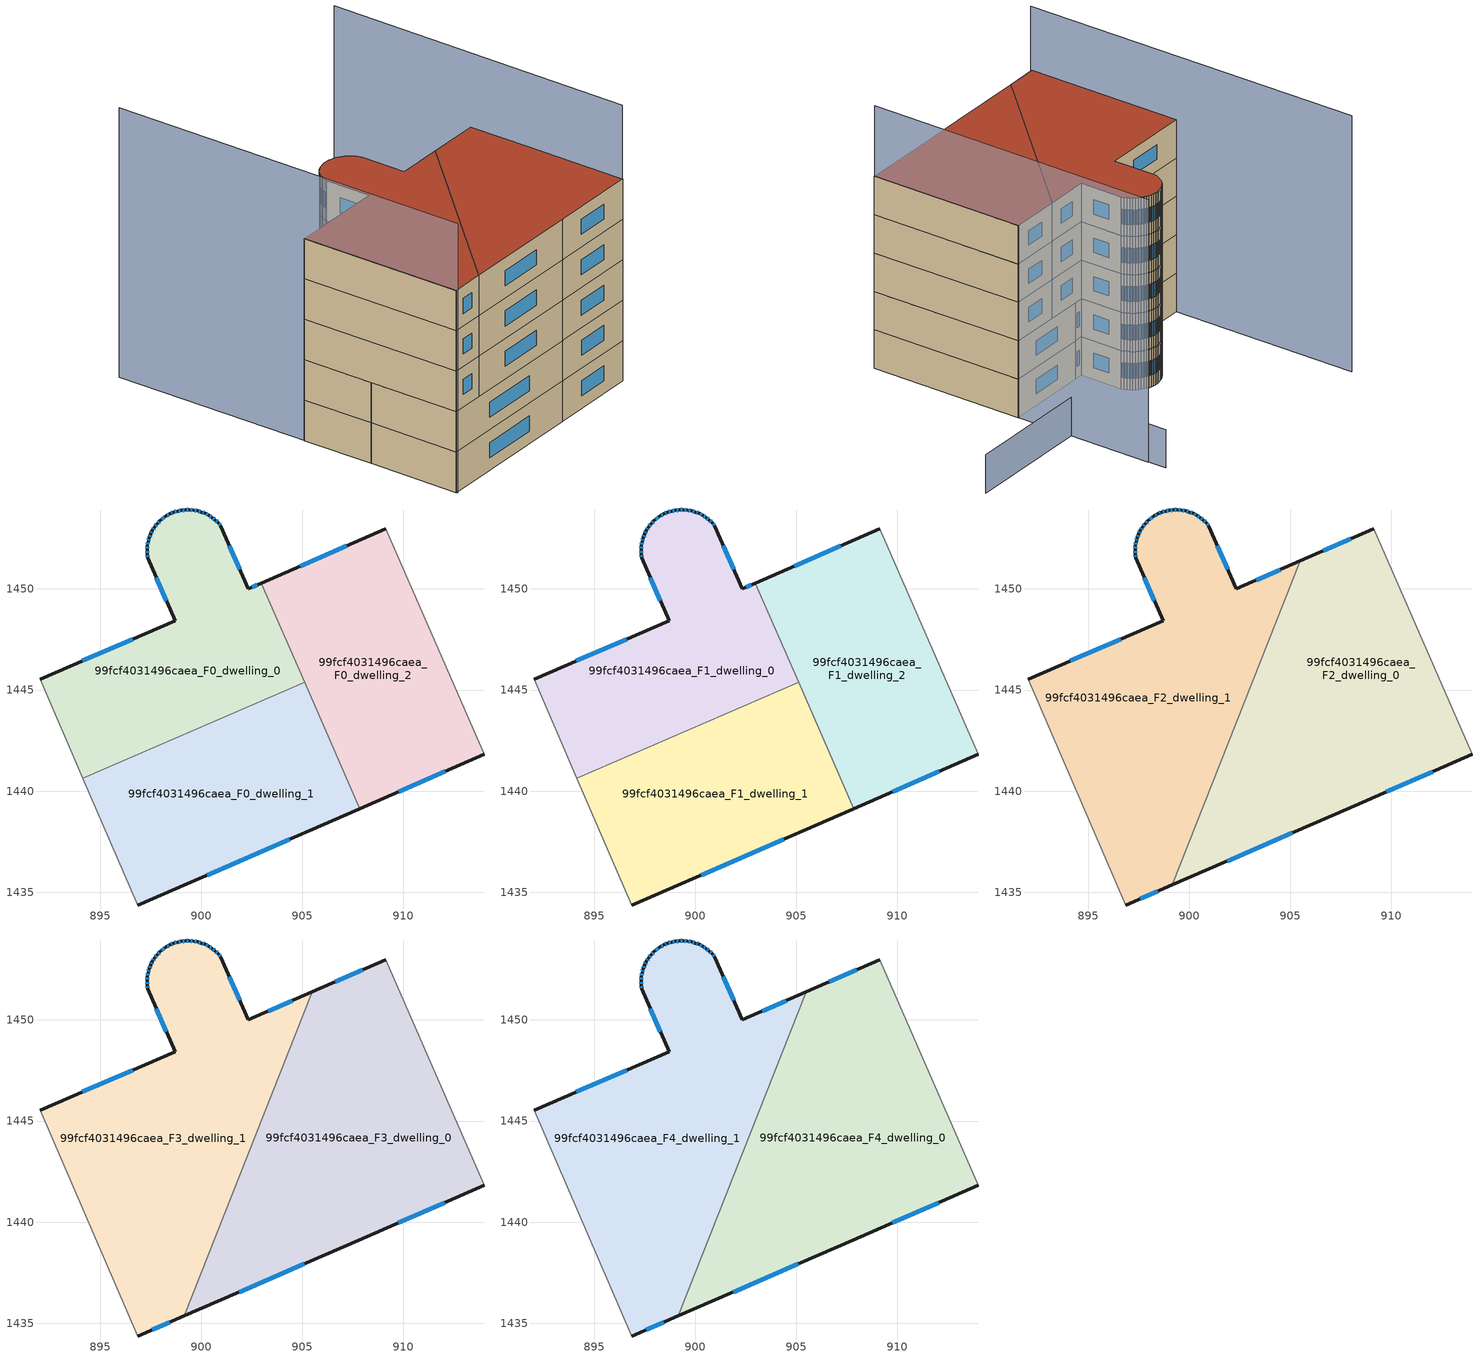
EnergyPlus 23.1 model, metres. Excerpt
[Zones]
99fcf4031496caea_F0_dwelling_0
 floor ground (EU_floor_Construction): 902.98,1450.29 905.11,1445.39 894.15,1440.63 892.03,1445.53 898.7,1448.43 897.35,1451.54 897.33,1451.74 897.32,1451.94 897.34,1452.14 897.38,1452.34 897.42,1452.53 897.5,1452.72 897.59,1452.89 897.69,1453.07 897.82,1453.23 897.96,1453.37 898.28,1453.62 898.45,1453.71 898.63,1453.79 898.83,1453.86 899.02,1453.89 899.22,1453.91 899.42,1453.92 899.62,1453.9 899.82,1453.86 900.01,1453.81 900.19,1453.74 900.37,1453.64 900.54,1453.54 900.7,1453.41 900.84,1453.27 900.97,1453.11 902.32,1450.01 z0
 wall outside (EU_wall_Construction): 902.98,1450.29 902.32,1450.01 900.97,1453.11 900.84,1453.27 900.7,1453.41 900.54,1453.54 900.37,1453.64 900.19,1453.74 900.01,1453.81 899.82,1453.86 899.62,1453.9 899.42,1453.92 899.22,1453.91 899.02,1453.89 898.83,1453.86 898.63,1453.79 898.45,1453.71 898.28,1453.62 897.96,1453.37 897.82,1453.23 897.69,1453.07 897.59,1452.89 897.5,1452.72 897.42,1452.53 897.38,1452.34 897.34,1452.14 897.32,1451.94 897.33,1451.74 897.35,1451.54 898.7,1448.43 892.03,1445.53 z0:3
 wall to 99fcf4031496caea_F0_dwelling_1 (EU_wall_Construction): 894.15,1440.63 905.11,1445.39 z0:3
 wall adiabatic (EU_wall_Construction): 892.03,1445.53 894.15,1440.63 z0:3
 wall to 99fcf4031496caea_F0_dwelling_2 (EU_wall_Construction): 905.11,1445.39 902.98,1450.29 z0:3
 window (EU_Window_Construction): 897.78,1450.57 898.28,1449.41 / 897.34,1451.68 897.34,1451.6 / 897.33,1451.88 897.33,1451.8 / 897.34,1452.08 897.33,1452 / 897.37,1452.28 897.35,1452.2 / 897.41,1452.47 897.39,1452.4 / 897.48,1452.66 897.45,1452.59 / 897.56,1452.84 897.53,1452.78 / 897.66,1453.01 897.62,1452.95 / 897.78,1453.18 897.73,1453.12 / 897.92,1453.33 897.86,1453.27 / 898.18,1453.54 898.06,1453.45 / 898.4,1453.68 898.33,1453.65 / 898.58,1453.77 898.51,1453.74 / 898.77,1453.84 898.69,1453.81 / 898.96,1453.88 898.89,1453.87 / 899.16,1453.9 899.08,1453.9 / 899.36,1453.91 899.28,1453.91 / 899.56,1453.9 899.48,1453.91 / 899.76,1453.87 899.68,1453.89 / 899.95,1453.82 899.88,1453.84 / 900.14,1453.76 900.07,1453.78 / 900.32,1453.67 900.25,1453.71 / 900.49,1453.57 900.42,1453.61 / 900.65,1453.45 900.59,1453.5 / 900.8,1453.31 900.74,1453.36 / 900.93,1453.16 900.88,1453.22 / 901.9,1450.98 901.39,1452.14 / 902.77,1450.2 902.53,1450.1 / 896.61,1447.52 894.12,1446.44 z0.94:2.06
99fcf4031496caea_F0_dwelling_1
 floor ground (EU_floor_Construction): 905.11,1445.39 907.83,1439.13 907.8,1439.11 896.86,1434.36 894.15,1440.63 z0
 wall outside (EU_wall_Construction): 896.86,1434.36 907.8,1439.11 907.83,1439.13 z0:3
 wall adiabatic (EU_wall_Construction): 894.15,1440.63 896.86,1434.36 z0:3
 wall to 99fcf4031496caea_F0_dwelling_2 (EU_wall_Construction): 907.83,1439.13 905.11,1445.39 z0:3
 window (EU_Window_Construction): 900.29,1435.85 904.37,1437.62 z0.94:2.06
99fcf4031496caea_F0_dwelling_2
 floor ground (EU_floor_Construction): 909.14,1452.97 913.99,1441.82 907.83,1439.13 902.98,1450.29 z0
 wall outside (EU_wall_Construction): 909.14,1452.97 902.98,1450.29 / 907.83,1439.13 913.99,1441.82 z0:3
 wall adiabatic (EU_wall_Construction): 913.99,1441.82 909.14,1452.97 z0:3
 window (EU_Window_Construction): 907.21,1452.13 904.91,1451.13 / 909.76,1439.97 912.06,1440.98 z0.94:2.06
99fcf4031496caea_F1_dwelling_0
 floor to 99fcf4031496caea_F0_dwelling_0 (EU_floor_Construction): 902.98,1450.29 905.11,1445.39 894.15,1440.63 892.03,1445.53 898.7,1448.43 897.35,1451.54 897.33,1451.74 897.32,1451.94 897.34,1452.14 897.38,1452.34 897.42,1452.53 897.5,1452.72 897.59,1452.89 897.69,1453.07 897.82,1453.23 897.96,1453.37 898.28,1453.62 898.45,1453.71 898.63,1453.79 898.83,1453.86 899.02,1453.89 899.22,1453.91 899.42,1453.92 899.62,1453.9 899.82,1453.86 900.01,1453.81 900.19,1453.74 900.37,1453.64 900.54,1453.54 900.7,1453.41 900.84,1453.27 900.97,1453.11 902.32,1450.01 z3
 wall outside (EU_wall_Construction): 902.98,1450.29 902.32,1450.01 900.97,1453.11 900.84,1453.27 900.7,1453.41 900.54,1453.54 900.37,1453.64 900.19,1453.74 900.01,1453.81 899.82,1453.86 899.62,1453.9 899.42,1453.92 899.22,1453.91 899.02,1453.89 898.83,1453.86 898.63,1453.79 898.45,1453.71 898.28,1453.62 897.96,1453.37 897.82,1453.23 897.69,1453.07 897.59,1452.89 897.5,1452.72 897.42,1452.53 897.38,1452.34 897.34,1452.14 897.32,1451.94 897.33,1451.74 897.35,1451.54 898.7,1448.43 892.03,1445.53 z3:6
 wall to 99fcf4031496caea_F1_dwelling_1 (EU_wall_Construction): 894.15,1440.63 905.11,1445.39 z3:6
 wall adiabatic (EU_wall_Construction): 892.03,1445.53 894.15,1440.63 z3:6
 wall to 99fcf4031496caea_F1_dwelling_2 (EU_wall_Construction): 905.11,1445.39 902.98,1450.29 z3:6
 window (EU_Window_Construction): 897.78,1450.57 898.28,1449.41 / 897.34,1451.68 897.34,1451.6 / 897.33,1451.88 897.33,1451.8 / 897.34,1452.08 897.33,1452 / 897.37,1452.28 897.35,1452.2 / 897.41,1452.47 897.39,1452.4 / 897.48,1452.66 897.45,1452.59 / 897.56,1452.84 897.53,1452.78 / 897.66,1453.01 897.62,1452.95 / 897.78,1453.18 897.73,1453.12 / 897.92,1453.33 897.86,1453.27 / 898.18,1453.54 898.06,1453.45 / 898.4,1453.68 898.33,1453.65 / 898.58,1453.77 898.51,1453.74 / 898.77,1453.84 898.69,1453.81 / 898.96,1453.88 898.89,1453.87 / 899.16,1453.9 899.08,1453.9 / 899.36,1453.91 899.28,1453.91 / 899.56,1453.9 899.48,1453.91 / 899.76,1453.87 899.68,1453.89 / 899.95,1453.82 899.88,1453.84 / 900.14,1453.76 900.07,1453.78 / 900.32,1453.67 900.25,1453.71 / 900.49,1453.57 900.42,1453.61 / 900.65,1453.45 900.59,1453.5 / 900.8,1453.31 900.74,1453.36 / 900.93,1453.16 900.88,1453.22 / 901.9,1450.98 901.39,1452.14 / 902.77,1450.2 902.53,1450.1 / 896.61,1447.52 894.12,1446.44 z3.94:5.06
99fcf4031496caea_F1_dwelling_1
 floor to 99fcf4031496caea_F0_dwelling_1 (EU_floor_Construction): 905.11,1445.39 907.83,1439.13 907.8,1439.11 896.86,1434.36 894.15,1440.63 z3
 wall outside (EU_wall_Construction): 896.86,1434.36 907.8,1439.11 907.83,1439.13 z3:6
 wall adiabatic (EU_wall_Construction): 894.15,1440.63 896.86,1434.36 z3:6
 wall to 99fcf4031496caea_F1_dwelling_2 (EU_wall_Construction): 907.83,1439.13 905.11,1445.39 z3:6
 window (EU_Window_Construction): 900.29,1435.85 904.37,1437.62 z3.94:5.06
 ceiling adiabatic (EU_roof_Construction): 899.17,1435.36 902.72,1444.35 894.15,1440.63 896.86,1434.36 z6
99fcf4031496caea_F1_dwelling_2
 floor to 99fcf4031496caea_F0_dwelling_2 (EU_floor_Construction): 909.14,1452.97 913.99,1441.82 907.83,1439.13 902.98,1450.29 z3
 wall outside (EU_wall_Construction): 909.14,1452.97 902.98,1450.29 / 907.83,1439.13 913.99,1441.82 z3:6
 wall adiabatic (EU_wall_Construction): 913.99,1441.82 909.14,1452.97 z3:6
 window (EU_Window_Construction): 907.21,1452.13 904.91,1451.13 / 909.76,1439.97 912.06,1440.98 z3.94:5.06
99fcf4031496caea_F2_dwelling_0
 floor to 99fcf4031496caea_F1_dwelling_2 (EU_floor_Construction): 909.14,1452.97 913.99,1441.82 907.83,1439.13 904.07,1447.79 905.49,1451.39 z6
 floor to 99fcf4031496caea_F1_dwelling_0 (EU_floor_Construction): 904.07,1447.79 905.11,1445.39 902.72,1444.35 z6
 floor to 99fcf4031496caea_F1_dwelling_1 (EU_floor_Construction): 905.11,1445.39 907.83,1439.13 907.8,1439.11 899.17,1435.36 902.72,1444.35 z6
 wall outside (EU_wall_Construction): 909.14,1452.97 905.49,1451.39 / 899.17,1435.36 907.8,1439.11 913.99,1441.82 z6:9
 wall to 99fcf4031496caea_F2_dwelling_1 (EU_wall_Construction): 905.49,1451.39 899.17,1435.36 z6:9
 wall adiabatic (EU_wall_Construction): 913.99,1441.82 909.14,1452.97 z6:9
 window (EU_Window_Construction): 907.99,1452.48 906.63,1451.88 / 909.74,1439.96 912.05,1440.97 / 901.88,1436.54 905.09,1437.94 z6.94:8.06
99fcf4031496caea_F2_dwelling_1
 floor to 99fcf4031496caea_F1_dwelling_0 (EU_floor_Construction): 900.97,1453.11 902.32,1450.01 902.98,1450.29 904.07,1447.79 902.72,1444.35 894.15,1440.63 892.03,1445.53 898.7,1448.43 897.35,1451.54 897.33,1451.74 897.32,1451.94 897.34,1452.14 897.38,1452.34 897.42,1452.53 897.5,1452.72 897.59,1452.89 897.69,1453.07 897.82,1453.23 897.96,1453.37 898.28,1453.62 898.45,1453.71 898.63,1453.79 898.83,1453.86 899.02,1453.89 899.22,1453.91 899.42,1453.92 899.62,1453.9 899.82,1453.86 900.01,1453.81 900.19,1453.74 900.37,1453.64 900.54,1453.54 900.7,1453.41 900.84,1453.27 z6
 floor to 99fcf4031496caea_F1_dwelling_2 (EU_floor_Construction): 905.49,1451.39 904.07,1447.79 902.98,1450.29 z6
 floor adiabatic (EU_floor_Construction): 902.72,1444.35 899.17,1435.36 896.86,1434.36 894.15,1440.63 z6
 wall outside (EU_wall_Construction): 905.49,1451.39 902.32,1450.01 900.97,1453.11 900.84,1453.27 900.7,1453.41 900.54,1453.54 900.37,1453.64 900.19,1453.74 900.01,1453.81 899.82,1453.86 899.62,1453.9 899.42,1453.92 899.22,1453.91 899.02,1453.89 898.83,1453.86 898.63,1453.79 898.45,1453.71 898.28,1453.62 897.96,1453.37 897.82,1453.23 897.69,1453.07 897.59,1452.89 897.5,1452.72 897.42,1452.53 897.38,1452.34 897.34,1452.14 897.32,1451.94 897.33,1451.74 897.35,1451.54 898.7,1448.43 892.03,1445.53 / 896.86,1434.36 899.17,1435.36 z6:9
 wall adiabatic (EU_wall_Construction): 892.03,1445.53 896.86,1434.36 z6:9
 window (EU_Window_Construction): 900.65,1453.45 900.59,1453.5 / 900.8,1453.31 900.74,1453.36 / 900.93,1453.16 900.88,1453.22 / 901.9,1450.98 901.39,1452.14 / 904.49,1450.95 903.31,1450.44 / 897.59,1434.67 898.45,1435.05 / 896.61,1447.52 894.12,1446.44 / 897.78,1450.57 898.28,1449.41 / 897.34,1451.68 897.34,1451.6 / 897.33,1451.88 897.33,1451.8 / 897.34,1452.08 897.33,1452 / 897.37,1452.28 897.35,1452.2 / 897.41,1452.47 897.39,1452.4 / 897.48,1452.66 897.45,1452.59 / 897.56,1452.84 897.53,1452.78 / 897.66,1453.01 897.62,1452.95 / 897.78,1453.18 897.73,1453.12 / 897.92,1453.33 897.86,1453.27 / 898.18,1453.54 898.06,1453.45 / 898.4,1453.68 898.33,1453.65 / 898.58,1453.77 898.51,1453.74 / 898.77,1453.84 898.69,1453.81 / 898.96,1453.88 898.89,1453.87 / 899.16,1453.9 899.08,1453.9 / 899.36,1453.91 899.28,1453.91 / 899.56,1453.9 899.48,1453.91 / 899.76,1453.87 899.68,1453.89 / 899.95,1453.82 899.88,1453.84 / 900.14,1453.76 900.07,1453.78 / 900.32,1453.67 900.25,1453.71 / 900.49,1453.57 900.42,1453.61 z6.94:8.06
99fcf4031496caea_F3_dwelling_0
 floor to 99fcf4031496caea_F2_dwelling_0 (EU_floor_Construction): 909.14,1452.97 913.99,1441.82 907.8,1439.11 899.17,1435.36 905.49,1451.39 z9
 wall outside (EU_wall_Construction): 909.14,1452.97 905.49,1451.39 / 899.17,1435.36 907.8,1439.11 913.99,1441.82 z9:12
 wall to 99fcf4031496caea_F3_dwelling_1 (EU_wall_Construction): 905.49,1451.39 899.17,1435.36 z9:12
 wall adiabatic (EU_wall_Construction): 913.99,1441.82 909.14,1452.97 z9:12
 window (EU_Window_Construction): 907.99,1452.48 906.63,1451.88 / 909.74,1439.96 912.05,1440.97 / 901.88,1436.54 905.09,1437.94 z9.94:11.06
99fcf4031496caea_F3_dwelling_1
 floor to 99fcf4031496caea_F2_dwelling_1 (EU_floor_Construction): 905.49,1451.39 899.17,1435.36 896.86,1434.36 892.03,1445.53 898.7,1448.43 897.35,1451.54 897.33,1451.74 897.32,1451.94 897.34,1452.14 897.38,1452.34 897.42,1452.53 897.5,1452.72 897.59,1452.89 897.69,1453.07 897.82,1453.23 897.96,1453.37 898.28,1453.62 898.45,1453.71 898.63,1453.79 898.83,1453.86 899.02,1453.89 899.22,1453.91 899.42,1453.92 899.62,1453.9 899.82,1453.86 900.01,1453.81 900.19,1453.74 900.37,1453.64 900.54,1453.54 900.7,1453.41 900.84,1453.27 900.97,1453.11 902.32,1450.01 z9
 wall outside (EU_wall_Construction): 905.49,1451.39 902.32,1450.01 900.97,1453.11 900.84,1453.27 900.7,1453.41 900.54,1453.54 900.37,1453.64 900.19,1453.74 900.01,1453.81 899.82,1453.86 899.62,1453.9 899.42,1453.92 899.22,1453.91 899.02,1453.89 898.83,1453.86 898.63,1453.79 898.45,1453.71 898.28,1453.62 897.96,1453.37 897.82,1453.23 897.69,1453.07 897.59,1452.89 897.5,1452.72 897.42,1452.53 897.38,1452.34 897.34,1452.14 897.32,1451.94 897.33,1451.74 897.35,1451.54 898.7,1448.43 892.03,1445.53 / 896.86,1434.36 899.17,1435.36 z9:12
 wall adiabatic (EU_wall_Construction): 892.03,1445.53 896.86,1434.36 z9:12
 window (EU_Window_Construction): 900.65,1453.45 900.59,1453.5 / 900.8,1453.31 900.74,1453.36 / 900.93,1453.16 900.88,1453.22 / 901.9,1450.98 901.39,1452.14 / 904.49,1450.95 903.31,1450.44 / 897.59,1434.67 898.45,1435.05 / 896.61,1447.52 894.12,1446.44 / 897.78,1450.57 898.28,1449.41 / 897.34,1451.68 897.34,1451.6 / 897.33,1451.88 897.33,1451.8 / 897.34,1452.08 897.33,1452 / 897.37,1452.28 897.35,1452.2 / 897.41,1452.47 897.39,1452.4 / 897.48,1452.66 897.45,1452.59 / 897.56,1452.84 897.53,1452.78 / 897.66,1453.01 897.62,1452.95 / 897.78,1453.18 897.73,1453.12 / 897.92,1453.33 897.86,1453.27 / 898.18,1453.54 898.06,1453.45 / 898.4,1453.68 898.33,1453.65 / 898.58,1453.77 898.51,1453.74 / 898.77,1453.84 898.69,1453.81 / 898.96,1453.88 898.89,1453.87 / 899.16,1453.9 899.08,1453.9 / 899.36,1453.91 899.28,1453.91 / 899.56,1453.9 899.48,1453.91 / 899.76,1453.87 899.68,1453.89 / 899.95,1453.82 899.88,1453.84 / 900.14,1453.76 900.07,1453.78 / 900.32,1453.67 900.25,1453.71 / 900.49,1453.57 900.42,1453.61 z9.94:11.06
99fcf4031496caea_F4_dwelling_0
 floor to 99fcf4031496caea_F3_dwelling_0 (EU_floor_Construction): 909.14,1452.97 913.99,1441.82 907.8,1439.11 899.17,1435.36 905.49,1451.39 z12
 wall outside (EU_wall_Construction): 909.14,1452.97 905.49,1451.39 / 899.17,1435.36 907.8,1439.11 913.99,1441.82 z12:15
 wall to 99fcf4031496caea_F4_dwelling_1 (EU_wall_Construction): 905.49,1451.39 899.17,1435.36 z12:15
 wall adiabatic (EU_wall_Construction): 913.99,1441.82 909.14,1452.97 z12:15
 window (EU_Window_Construction): 907.99,1452.48 906.63,1451.88 / 909.74,1439.96 912.05,1440.97 / 901.88,1436.54 905.09,1437.94 z12.94:14.06
 roof outside (EU_roof_Construction): 913.99,1441.82 909.14,1452.97 905.49,1451.39 899.17,1435.36 907.8,1439.11 z15
99fcf4031496caea_F4_dwelling_1
 floor to 99fcf4031496caea_F3_dwelling_1 (EU_floor_Construction): 905.49,1451.39 899.17,1435.36 896.86,1434.36 892.03,1445.53 898.7,1448.43 897.35,1451.54 897.33,1451.74 897.32,1451.94 897.34,1452.14 897.38,1452.34 897.42,1452.53 897.5,1452.72 897.59,1452.89 897.69,1453.07 897.82,1453.23 897.96,1453.37 898.28,1453.62 898.45,1453.71 898.63,1453.79 898.83,1453.86 899.02,1453.89 899.22,1453.91 899.42,1453.92 899.62,1453.9 899.82,1453.86 900.01,1453.81 900.19,1453.74 900.37,1453.64 900.54,1453.54 900.7,1453.41 900.84,1453.27 900.97,1453.11 902.32,1450.01 z12
 wall outside (EU_wall_Construction): 905.49,1451.39 902.32,1450.01 900.97,1453.11 900.84,1453.27 900.7,1453.41 900.54,1453.54 900.37,1453.64 900.19,1453.74 900.01,1453.81 899.82,1453.86 899.62,1453.9 899.42,1453.92 899.22,1453.91 899.02,1453.89 898.83,1453.86 898.63,1453.79 898.45,1453.71 898.28,1453.62 897.96,1453.37 897.82,1453.23 897.69,1453.07 897.59,1452.89 897.5,1452.72 897.42,1452.53 897.38,1452.34 897.34,1452.14 897.32,1451.94 897.33,1451.74 897.35,1451.54 898.7,1448.43 892.03,1445.53 / 896.86,1434.36 899.17,1435.36 z12:15
 wall adiabatic (EU_wall_Construction): 892.03,1445.53 896.86,1434.36 z12:15
 window (EU_Window_Construction): 900.65,1453.45 900.59,1453.5 / 900.8,1453.31 900.74,1453.36 / 900.93,1453.16 900.88,1453.22 / 901.9,1450.98 901.39,1452.14 / 904.49,1450.95 903.31,1450.44 / 897.59,1434.67 898.45,1435.05 / 896.61,1447.52 894.12,1446.44 / 897.78,1450.57 898.28,1449.41 / 897.34,1451.68 897.34,1451.6 / 897.33,1451.88 897.33,1451.8 / 897.34,1452.08 897.33,1452 / 897.37,1452.28 897.35,1452.2 / 897.41,1452.47 897.39,1452.4 / 897.48,1452.66 897.45,1452.59 / 897.56,1452.84 897.53,1452.78 / 897.66,1453.01 897.62,1452.95 / 897.78,1453.18 897.73,1453.12 / 897.92,1453.33 897.86,1453.27 / 898.18,1453.54 898.06,1453.45 / 898.4,1453.68 898.33,1453.65 / 898.58,1453.77 898.51,1453.74 / 898.77,1453.84 898.69,1453.81 / 898.96,1453.88 898.89,1453.87 / 899.16,1453.9 899.08,1453.9 / 899.36,1453.91 899.28,1453.91 / 899.56,1453.9 899.48,1453.91 / 899.76,1453.87 899.68,1453.89 / 899.95,1453.82 899.88,1453.84 / 900.14,1453.76 900.07,1453.78 / 900.32,1453.67 900.25,1453.71 / 900.49,1453.57 900.42,1453.61 z12.94:14.06
 roof outside (EU_roof_Construction): 899.17,1435.36 905.49,1451.39 902.32,1450.01 900.97,1453.11 900.84,1453.27 900.7,1453.41 900.54,1453.54 900.37,1453.64 900.19,1453.74 900.01,1453.81 899.82,1453.86 899.62,1453.9 899.42,1453.92 899.22,1453.91 899.02,1453.89 898.83,1453.86 898.63,1453.79 898.45,1453.71 898.28,1453.62 897.96,1453.37 897.82,1453.23 897.69,1453.07 897.59,1452.89 897.5,1452.72 897.42,1452.53 897.38,1452.34 897.34,1452.14 897.32,1451.94 897.33,1451.74 897.35,1451.54 898.7,1448.43 892.03,1445.53 896.86,1434.36 z15
shading: 913.94,1441.8 904.81,1463.05 z0:20.5; 886.13,1459.13 896.9,1434.27 z0:20; 916.65,1461.09 907.35,1457.06 / 907.35,1457.06 904.18,1464.39 z0:3
[Building]
EU S2 Campaign: North Axis=0; Terrain=City; Solar Distribution=FullExterior
[Site:Location]
Vienna: Latitude=48; Longitude=16.5; Time Zone=1; Elevation=183
[SizingPeriod:WeatherFileDays]
AnnualSizingPeriod: Begin Month=1; Begin Day of Month=1; End Month=12; End Day of Month=31; Day of Week for Start Day=Monday; Use Weather File Daylight Saving Period=No; Use Weather File Rain and Snow Indicators=No
[MATERIAL]
EU_InternalMass_Material: Roughness=MediumRough; Thickness=0.1; Conductivity=1; Density=1800; Specific Heat=900; Thermal Absorptance=0.9; Solar Absorptance=0.7; Visible Absorptance=0.7
[MATERIAL:NOMASS] Roughness=MediumRough; Thermal Absorptance=0.9; Solar Absorptance=0.7; Visible Absorptance=0.7
Name | Thermal Resistance
EU_wall_NoMass | 0.914258
EU_roof_NoMass | 0.954009
EU_floor_NoMass | 1.09711
[WINDOWMATERIAL:SIMPLEGLAZINGSYSTEM]
EU_Window_SimpleGlazing: UFactor=2.09642; Solar Heat Gain Coefficient=0.65; Visible Transmittance=0.65
[CONSTRUCTION]
EU_wall_Construction: EU_wall_NoMass
EU_roof_Construction: EU_roof_NoMass
EU_floor_Construction: EU_floor_NoMass
EU_Window_Construction: EU_Window_SimpleGlazing
EU_InternalMass_Construction: EU_InternalMass_Material
[ZONE] Type=1; Multiplier=1; Ceiling Height=autocalculate; Floor Area=autocalculate; Part of Total Floor Area=Yes
Name | Volume
99fcf4031496caea_F0_dwelling_0; 99fcf4031496caea_F1_dwelling_0 | 245.177
99fcf4031496caea_F2_dwelling_0; 99fcf4031496caea_F3_dwelling_0; 99fcf4031496caea_F4_dwelling_0; 99fcf4031496caea_F2_dwelling_1; 99fcf4031496caea_F3_dwelling_1; 99fcf4031496caea_F4_dwelling_1 | 367.747
99fcf4031496caea_F0_dwelling_1; 99fcf4031496caea_F1_dwelling_1 | 245.156
99fcf4031496caea_F0_dwelling_2; 99fcf4031496caea_F1_dwelling_2 | 245.164
[INTERNALMASS] Construction=EU_InternalMass_Construction
Name | Zone or ZoneList | Surface Area
99fcf4031496caea_F0_dwelling_0_EU_InternalMass | 99fcf4031496caea_F0_dwelling_0 | 81.7271
99fcf4031496caea_F0_dwelling_1_EU_InternalMass | 99fcf4031496caea_F0_dwelling_1 | 81.7195
99fcf4031496caea_F0_dwelling_2_EU_InternalMass | 99fcf4031496caea_F0_dwelling_2 | 81.7212
99fcf4031496caea_F1_dwelling_0_EU_InternalMass | 99fcf4031496caea_F1_dwelling_0 | 81.7271
99fcf4031496caea_F1_dwelling_1_EU_InternalMass | 99fcf4031496caea_F1_dwelling_1 | 81.7195
99fcf4031496caea_F1_dwelling_2_EU_InternalMass | 99fcf4031496caea_F1_dwelling_2 | 81.7212
99fcf4031496caea_F2_dwelling_0_EU_InternalMass | 99fcf4031496caea_F2_dwelling_0 | 122.582
99fcf4031496caea_F2_dwelling_1_EU_InternalMass | 99fcf4031496caea_F2_dwelling_1 | 122.582
99fcf4031496caea_F3_dwelling_0_EU_InternalMass | 99fcf4031496caea_F3_dwelling_0 | 122.582
99fcf4031496caea_F3_dwelling_1_EU_InternalMass | 99fcf4031496caea_F3_dwelling_1 | 122.582
99fcf4031496caea_F4_dwelling_0_EU_InternalMass | 99fcf4031496caea_F4_dwelling_0 | 122.582
99fcf4031496caea_F4_dwelling_1_EU_InternalMass | 99fcf4031496caea_F4_dwelling_1 | 122.582
[OTHEREQUIPMENT] Fuel Type=Electricity; Design Level Calculation Method=Watts/Area; Power per Zone Floor Area=1; Fraction Latent=0; Fraction Radiant=0; Fraction Lost=0; Carbon Dioxide Generation Rate=0; EndUse Subcategory=EU_Step8_InternalGains
Name | Zone or ZoneList or Space or SpaceList | Schedule
EU_Step8_InternalGain_99fcf4031496caea_F0_dwelling_0_f000 | 99fcf4031496caea_F0_dwelling_0 | EU_Step8_GainSchedule_99fcf4031496caea_F0_dwelling_0_f000
EU_Step8_InternalGain_99fcf4031496caea_F0_dwelling_1_f000 | 99fcf4031496caea_F0_dwelling_1 | EU_Step8_GainSchedule_99fcf4031496caea_F0_dwelling_1_f000
EU_Step8_InternalGain_99fcf4031496caea_F0_dwelling_2_f000 | 99fcf4031496caea_F0_dwelling_2 | EU_Step8_GainSchedule_99fcf4031496caea_F0_dwelling_2_f000
EU_Step8_InternalGain_99fcf4031496caea_F1_dwelling_0_f000 | 99fcf4031496caea_F1_dwelling_0 | EU_Step8_GainSchedule_99fcf4031496caea_F1_dwelling_0_f000
EU_Step8_InternalGain_99fcf4031496caea_F1_dwelling_1_f000 | 99fcf4031496caea_F1_dwelling_1 | EU_Step8_GainSchedule_99fcf4031496caea_F1_dwelling_1_f000
EU_Step8_InternalGain_99fcf4031496caea_F1_dwelling_2_f000 | 99fcf4031496caea_F1_dwelling_2 | EU_Step8_GainSchedule_99fcf4031496caea_F1_dwelling_2_f000
EU_Step8_InternalGain_99fcf4031496caea_F2_dwelling_0_f000 | 99fcf4031496caea_F2_dwelling_0 | EU_Step8_GainSchedule_99fcf4031496caea_F2_dwelling_0_f000
EU_Step8_InternalGain_99fcf4031496caea_F2_dwelling_1_f000 | 99fcf4031496caea_F2_dwelling_1 | EU_Step8_GainSchedule_99fcf4031496caea_F2_dwelling_1_f000
EU_Step8_InternalGain_99fcf4031496caea_F3_dwelling_0_f000 | 99fcf4031496caea_F3_dwelling_0 | EU_Step8_GainSchedule_99fcf4031496caea_F3_dwelling_0_f000
EU_Step8_InternalGain_99fcf4031496caea_F3_dwelling_1_f000 | 99fcf4031496caea_F3_dwelling_1 | EU_Step8_GainSchedule_99fcf4031496caea_F3_dwelling_1_f000
EU_Step8_InternalGain_99fcf4031496caea_F4_dwelling_0_f000 | 99fcf4031496caea_F4_dwelling_0 | EU_Step8_GainSchedule_99fcf4031496caea_F4_dwelling_0_f000
EU_Step8_InternalGain_99fcf4031496caea_F4_dwelling_1_f000 | 99fcf4031496caea_F4_dwelling_1 | EU_Step8_GainSchedule_99fcf4031496caea_F4_dwelling_1_f000
[ZONEVENTILATION:DESIGNFLOWRATE] Schedule=EU_AlwaysOn; Design Flow Rate Calculation Method=AirChanges/Hour; Air Changes per Hour=0.546891; Ventilation Type=Natural; Fan Pressure Rise=0; Fan Total Efficiency=1; Constant Term Coefficient=1; Temperature Term Coefficient=0; Velocity Term Coefficient=0; Velocity Squared Term Coefficient=0; Minimum Indoor Temperature=-100; Maximum Indoor Temperature=100; Delta Temperature=-100; Minimum Outdoor Temperature=-100; Maximum Outdoor Temperature=100; Maximum Wind Speed=40
Name | Zone or ZoneList or Space or SpaceList
EU_ConstantAir_99fcf4031496caea_F0_dwelling_0 | 99fcf4031496caea_F0_dwelling_0
EU_ConstantAir_99fcf4031496caea_F0_dwelling_1 | 99fcf4031496caea_F0_dwelling_1
EU_ConstantAir_99fcf4031496caea_F0_dwelling_2 | 99fcf4031496caea_F0_dwelling_2
EU_ConstantAir_99fcf4031496caea_F1_dwelling_0 | 99fcf4031496caea_F1_dwelling_0
EU_ConstantAir_99fcf4031496caea_F1_dwelling_1 | 99fcf4031496caea_F1_dwelling_1
EU_ConstantAir_99fcf4031496caea_F1_dwelling_2 | 99fcf4031496caea_F1_dwelling_2
EU_ConstantAir_99fcf4031496caea_F2_dwelling_0 | 99fcf4031496caea_F2_dwelling_0
EU_ConstantAir_99fcf4031496caea_F2_dwelling_1 | 99fcf4031496caea_F2_dwelling_1
EU_ConstantAir_99fcf4031496caea_F3_dwelling_0 | 99fcf4031496caea_F3_dwelling_0
EU_ConstantAir_99fcf4031496caea_F3_dwelling_1 | 99fcf4031496caea_F3_dwelling_1
EU_ConstantAir_99fcf4031496caea_F4_dwelling_0 | 99fcf4031496caea_F4_dwelling_0
EU_ConstantAir_99fcf4031496caea_F4_dwelling_1 | 99fcf4031496caea_F4_dwelling_1
[HVACTEMPLATE:THERMOSTAT] Constant Heating Setpoint=20; Constant Cooling Setpoint=50
EU_HeatOnly_99fcf4031496caea_F0_dwelling_0; EU_HeatOnly_99fcf4031496caea_F0_dwelling_1; EU_HeatOnly_99fcf4031496caea_F0_dwelling_2; EU_HeatOnly_99fcf4031496caea_F1_dwelling_0; EU_HeatOnly_99fcf4031496caea_F1_dwelling_1; EU_HeatOnly_99fcf4031496caea_F1_dwelling_2; EU_HeatOnly_99fcf4031496caea_F2_dwelling_0; EU_HeatOnly_99fcf4031496caea_F2_dwelling_1; EU_HeatOnly_99fcf4031496caea_F3_dwelling_0; EU_HeatOnly_99fcf4031496caea_F3_dwelling_1; EU_HeatOnly_99fcf4031496caea_F4_dwelling_0; EU_HeatOnly_99fcf4031496caea_F4_dwelling_1
[HVACTEMPLATE:ZONE:IDEALLOADSAIRSYSTEM] System Availability Schedule=EU_AlwaysOn; Maximum Heating Supply Air Temperature=50; Minimum Cooling Supply Air Temperature=13; Maximum Heating Supply Air Humidity Ratio=0.0156; Minimum Cooling Supply Air Humidity Ratio=0.0077; Heating Limit=NoLimit; Cooling Limit=NoLimit; Heating Availability Schedule=EU_AlwaysOn; Cooling Availability Schedule=EU_CoolingOff; Dehumidification Control Type=ConstantSensibleHeatRatio; Cooling Sensible Heat Ratio=0.7; Dehumidification Setpoint=60; Humidification Control Type=None; Humidification Setpoint=30; Outdoor Air Method=None; Outdoor Air Flow Rate per Person=0.00944; Outdoor Air Flow Rate per Zone Floor Area=0; Outdoor Air Flow Rate per Zone=0; Demand Controlled Ventilation Type=None; Outdoor Air Economizer Type=NoEconomizer; Heat Recovery Type=None; Sensible Heat Recovery Effectiveness=0.7; Latent Heat Recovery Effectiveness=0.65
Name | Template Thermostat
99fcf4031496caea_F0_dwelling_0 | EU_HeatOnly_99fcf4031496caea_F0_dwelling_0
99fcf4031496caea_F0_dwelling_1 | EU_HeatOnly_99fcf4031496caea_F0_dwelling_1
99fcf4031496caea_F0_dwelling_2 | EU_HeatOnly_99fcf4031496caea_F0_dwelling_2
99fcf4031496caea_F1_dwelling_0 | EU_HeatOnly_99fcf4031496caea_F1_dwelling_0
99fcf4031496caea_F1_dwelling_1 | EU_HeatOnly_99fcf4031496caea_F1_dwelling_1
99fcf4031496caea_F1_dwelling_2 | EU_HeatOnly_99fcf4031496caea_F1_dwelling_2
99fcf4031496caea_F2_dwelling_0 | EU_HeatOnly_99fcf4031496caea_F2_dwelling_0
99fcf4031496caea_F2_dwelling_1 | EU_HeatOnly_99fcf4031496caea_F2_dwelling_1
99fcf4031496caea_F3_dwelling_0 | EU_HeatOnly_99fcf4031496caea_F3_dwelling_0
99fcf4031496caea_F3_dwelling_1 | EU_HeatOnly_99fcf4031496caea_F3_dwelling_1
99fcf4031496caea_F4_dwelling_0 | EU_HeatOnly_99fcf4031496caea_F4_dwelling_0
99fcf4031496caea_F4_dwelling_1 | EU_HeatOnly_99fcf4031496caea_F4_dwelling_1
[SIZING:ZONE] Zone Cooling Design Supply Air Temperature Input Method=SupplyAirTemperature; Zone Cooling Design Supply Air Temperature=13; Zone Heating Design Supply Air Temperature Input Method=SupplyAirTemperature; Zone Heating Design Supply Air Temperature=50; Zone Cooling Design Supply Air Humidity Ratio=0.008; Zone Heating Design Supply Air Humidity Ratio=0.008; Cooling Design Air Flow Method=DesignDay; Cooling Design Air Flow Rate=0; Cooling Minimum Air Flow per Zone Floor Area=0.000762; Cooling Minimum Air Flow=0; Cooling Minimum Air Flow Fraction=0.2; Heating Design Air Flow Method=DesignDay; Heating Design Air Flow Rate=0; Heating Maximum Air Flow per Zone Floor Area=0.002032; Heating Maximum Air Flow=0.141576; Heating Maximum Air Flow Fraction=0.3; Account for Dedicated Outdoor Air System=No; Dedicated Outdoor Air System Control Strategy=NeutralSupplyAir; Dedicated Outdoor Air Low Setpoint Temperature for Design=autosize; Dedicated Outdoor Air High Setpoint Temperature for Design=autosize; Zone Load Sizing Method=Sensible Load Only No Latent Load; Zone Latent Cooling Design Supply Air Humidity Ratio Input Method=HumidityRatioDifference; Zone Cooling Design Supply Air Humidity Ratio Difference=0.005; Zone Latent Heating Design Supply Air Humidity Ratio Input Method=HumidityRatioDifference; Zone Humidification Design Supply Air Humidity Ratio Difference=0.005
99fcf4031496caea_F0_dwelling_0; 99fcf4031496caea_F0_dwelling_1; 99fcf4031496caea_F0_dwelling_2; 99fcf4031496caea_F1_dwelling_0; 99fcf4031496caea_F1_dwelling_1; 99fcf4031496caea_F1_dwelling_2; 99fcf4031496caea_F2_dwelling_0; 99fcf4031496caea_F2_dwelling_1; 99fcf4031496caea_F3_dwelling_0; 99fcf4031496caea_F3_dwelling_1; 99fcf4031496caea_F4_dwelling_0; 99fcf4031496caea_F4_dwelling_1
[SCHEDULE:CONSTANT]
Name | Hourly Value
EU_AlwaysOn | 1
EU_CoolingOff | 0
[SCHEDULE:FILE] Column Number=1; Rows to Skip at Top=0; Number of Hours of Data=8760; Column Separator=Comma; Interpolate to Timestep=No; Minutes per Item=60; Adjust Schedule for Daylight Savings=Yes
Name | File
EU_Step8_GainSchedule_99fcf4031496caea_F0_dwelling_0_f000 | ../../schedules/99fcf4031496caea/99fcf4031496caea_F0_dwelling_0_f000_gain.csv
EU_Step8_GainSchedule_99fcf4031496caea_F0_dwelling_1_f000 | ../../schedules/99fcf4031496caea/99fcf4031496caea_F0_dwelling_1_f000_gain.csv
EU_Step8_GainSchedule_99fcf4031496caea_F0_dwelling_2_f000 | ../../schedules/99fcf4031496caea/99fcf4031496caea_F0_dwelling_2_f000_gain.csv
EU_Step8_GainSchedule_99fcf4031496caea_F1_dwelling_0_f000 | ../../schedules/99fcf4031496caea/99fcf4031496caea_F1_dwelling_0_f000_gain.csv
EU_Step8_GainSchedule_99fcf4031496caea_F1_dwelling_1_f000 | ../../schedules/99fcf4031496caea/99fcf4031496caea_F1_dwelling_1_f000_gain.csv
EU_Step8_GainSchedule_99fcf4031496caea_F1_dwelling_2_f000 | ../../schedules/99fcf4031496caea/99fcf4031496caea_F1_dwelling_2_f000_gain.csv
EU_Step8_GainSchedule_99fcf4031496caea_F2_dwelling_0_f000 | ../../schedules/99fcf4031496caea/99fcf4031496caea_F2_dwelling_0_f000_gain.csv
EU_Step8_GainSchedule_99fcf4031496caea_F2_dwelling_1_f000 | ../../schedules/99fcf4031496caea/99fcf4031496caea_F2_dwelling_1_f000_gain.csv
EU_Step8_GainSchedule_99fcf4031496caea_F3_dwelling_0_f000 | ../../schedules/99fcf4031496caea/99fcf4031496caea_F3_dwelling_0_f000_gain.csv
EU_Step8_GainSchedule_99fcf4031496caea_F3_dwelling_1_f000 | ../../schedules/99fcf4031496caea/99fcf4031496caea_F3_dwelling_1_f000_gain.csv
EU_Step8_GainSchedule_99fcf4031496caea_F4_dwelling_0_f000 | ../../schedules/99fcf4031496caea/99fcf4031496caea_F4_dwelling_0_f000_gain.csv
EU_Step8_GainSchedule_99fcf4031496caea_F4_dwelling_1_f000 | ../../schedules/99fcf4031496caea/99fcf4031496caea_F4_dwelling_1_f000_gain.csv
